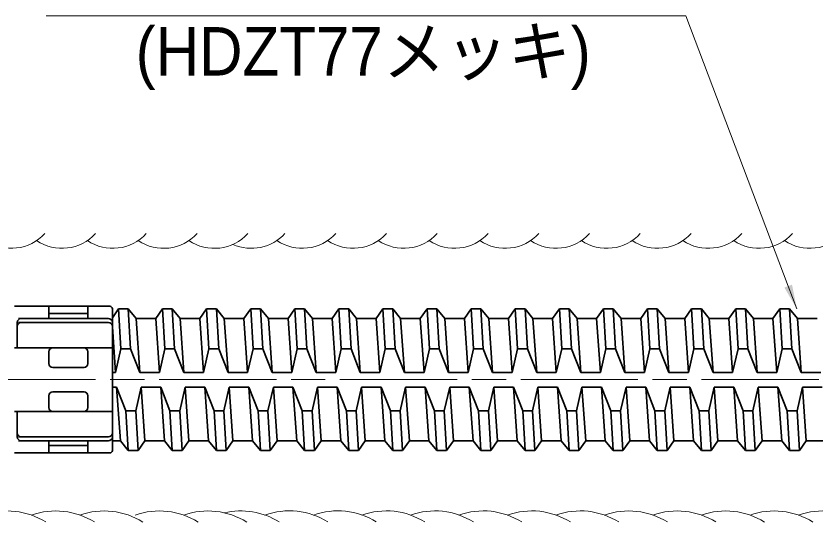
# Model space of a CAD drawing. Units: millimetres at full size, sheet at 1:2; details may follow other scales. Extents: x 1717 to 3399, y 1038 to 2226.
# Drawn here: x 2790.3 to 2953.8, y 1869.5 to 1973 of the extents above; entities that cross this region are included whole.
import ezdxf
from ezdxf.enums import TextEntityAlignment as Align

# ---------------------------------------------------------------- set-up
doc = ezdxf.new("R2010")
doc.units = ezdxf.units.MM
doc.header["$LTSCALE"] = 2
doc.linetypes.add('CHAIN', pattern=[18.5, 12, -1.5, 3.5, -1.5])
for name, color, linetype, lineweight in [('1 外形線', 7, 'Continuous', 35), ('2 細い実線', 3, 'Continuous', 20), ('4中心線', 1, 'CHAIN', 15), ('6寸法線', 4, 'Continuous', 13)]:
    doc.layers.add(name, color=color, linetype=linetype, lineweight=lineweight)
doc.styles.add('ＭＳ Ｐゴシック', font='')
doc.styles.get('ＭＳ Ｐゴシック').set_extended_font_data('MS PGothic')

# ---------------------------------------------------------------- blocks, each defined once
blk = doc.blocks.new('filled_arrow')
at = {"color": 0, "linetype": 'Continuous', "lineweight": -2}
blk.add_solid([(7.5, 1.25), (0, 0), (7.5, -1.25)], dxfattribs=at)

msp = doc.modelspace()

# ---------------------------------------------------------------- linework, layer by layer
at = {"layer": '1 外形線'}
for p, q in [((2789.977, 1913.662), (2809.477, 1913.662)), ((2796.977, 1913.662), (2796.977, 1911.162)), ((2804.977, 1913.662), (2804.977, 1911.162)), ((2796.977, 1912.162), (2804.977, 1912.162)), ((2811.227, 1913.169), (2809.976, 1911.302)), ((2809.977, 1913.162), (2809.977, 1884.162)), ((2811.702, 1904.996), (2811.227, 1913.169)), ((2813.227, 1913.168), (2811.227, 1913.169)), ((2813.702, 1904.995), (2813.227, 1913.168)), ((2813.227, 1913.168), (2814.844, 1911.164)), ((2820.249, 1913.169), (2818.856, 1911.165)), ((2822.249, 1913.169), (2820.249, 1913.169)), ((2820.725, 1904.996), (2820.249, 1913.169)), ((2822.249, 1913.169), (2823.866, 1911.165)), ((2822.725, 1904.996), (2822.249, 1913.169)), ((2829.273, 1913.169), (2827.88, 1911.164)), ((2831.273, 1913.168), (2829.273, 1913.169)), ((2829.748, 1904.996), (2829.273, 1913.169)), ((2831.273, 1913.168), (2832.89, 1911.164)), ((2831.748, 1904.995), (2831.273, 1913.168)), ((2838.297, 1913.168), (2836.904, 1911.163)), ((2838.772, 1904.995), (2838.297, 1913.168)), ((2840.297, 1913.168), (2838.297, 1913.168)), ((2840.772, 1904.995), (2840.297, 1913.168)), ((2840.297, 1913.168), (2841.914, 1911.164)), ((2847.321, 1913.168), (2845.927, 1911.163)), ((2847.796, 1904.995), (2847.321, 1913.168)), ((2849.321, 1913.167), (2847.321, 1913.168)), ((2849.796, 1904.994), (2849.321, 1913.167)), ((2849.321, 1913.167), (2850.938, 1911.163)), ((2856.345, 1913.167), (2854.951, 1911.163)), ((2858.345, 1913.167), (2856.345, 1913.167)), ((2856.82, 1904.994), (2856.345, 1913.167)), ((2858.82, 1904.994), (2858.345, 1913.167)), ((2858.345, 1913.167), (2859.962, 1911.163)), ((2865.369, 1913.167), (2863.975, 1911.162)), ((2865.844, 1904.994), (2865.369, 1913.167)), ((2867.369, 1913.167), (2865.369, 1913.167)), ((2867.844, 1904.993), (2867.369, 1913.167)), ((2867.369, 1913.167), (2868.985, 1911.162)), ((2874.392, 1913.166), (2872.999, 1911.162)), ((2874.868, 1904.993), (2874.392, 1913.166)), ((2876.393, 1913.166), (2874.392, 1913.166)), ((2876.868, 1904.993), (2876.393, 1913.166)), ((2876.393, 1913.166), (2878.009, 1911.162)), ((2883.416, 1913.166), (2882.023, 1911.161)), ((2883.891, 1904.993), (2883.416, 1913.166)), ((2885.416, 1913.166), (2883.416, 1913.166)), ((2885.891, 1904.992), (2885.416, 1913.166)), ((2885.416, 1913.166), (2887.033, 1911.161)), ((2892.44, 1913.165), (2891.047, 1911.161)), ((2892.915, 1904.992), (2892.44, 1913.165)), ((2894.44, 1913.165), (2892.44, 1913.165)), ((2894.915, 1904.992), (2894.44, 1913.165)), ((2894.44, 1913.165), (2896.057, 1911.161)), ((2901.464, 1913.165), (2900.07, 1911.16)), ((2901.939, 1904.992), (2901.464, 1913.165)), ((2903.464, 1913.165), (2901.464, 1913.165)), ((2903.939, 1904.992), (2903.464, 1913.165)), ((2903.464, 1913.165), (2905.081, 1911.16)), ((2910.488, 1913.165), (2909.094, 1911.16)), ((2910.963, 1904.991), (2910.488, 1913.165)), ((2912.488, 1913.164), (2910.488, 1913.165)), ((2912.963, 1904.991), (2912.488, 1913.164)), ((2912.488, 1913.164), (2914.105, 1911.16)), ((2919.512, 1913.164), (2918.118, 1911.159)), ((2919.987, 1904.991), (2919.512, 1913.164)), ((2921.512, 1913.164), (2919.512, 1913.164)), ((2921.987, 1904.991), (2921.512, 1913.164)), ((2921.512, 1913.164), (2923.128, 1911.16)), ((2928.535, 1913.164), (2927.142, 1911.159)), ((2929.011, 1904.991), (2928.535, 1913.164)), ((2930.536, 1913.163), (2928.535, 1913.164)), ((2931.011, 1904.99), (2930.536, 1913.163)), ((2930.536, 1913.163), (2932.152, 1911.159)), ((2937.559, 1913.163), (2936.166, 1911.159)), ((2939.559, 1913.163), (2937.559, 1913.163)), ((2938.034, 1904.99), (2937.559, 1913.163)), ((2940.034, 1904.99), (2939.559, 1913.163)), ((2939.559, 1913.163), (2941.176, 1911.159)), ((2946.583, 1913.163), (2945.19, 1911.158)), ((2947.058, 1904.99), (2946.583, 1913.163)), ((2948.583, 1913.163), (2946.583, 1913.163)), ((2949.058, 1904.989), (2948.583, 1913.163)), ((2948.583, 1913.163), (2950.2, 1911.158)), ((2790.515, 1910.362), (2790.515, 1905.162)), ((2790.777, 1911.162), (2809.177, 1911.162)), ((2790.777, 1910.362), (2809.177, 1910.362)), ((2815.608, 1900.145), (2814.844, 1911.164)), ((2818.858, 1911.164), (2814.844, 1911.164)), ((2819.62, 1900.146), (2818.856, 1911.164)), ((2827.88, 1911.164), (2823.866, 1911.165)), ((2824.63, 1900.146), (2823.866, 1911.165)), ((2828.644, 1900.146), (2827.88, 1911.163)), ((2833.654, 1900.145), (2832.89, 1911.164)), ((2836.904, 1911.164), (2832.89, 1911.164)), ((2837.668, 1900.145), (2836.903, 1911.163)), ((2842.678, 1900.145), (2841.914, 1911.164)), ((2845.928, 1911.164), (2841.914, 1911.164)), ((2846.692, 1900.145), (2845.927, 1911.162)), ((2851.702, 1900.145), (2850.938, 1911.163)), ((2854.951, 1911.163), (2850.938, 1911.163)), ((2855.716, 1900.144), (2854.951, 1911.162)), ((2860.726, 1900.144), (2859.962, 1911.163)), ((2863.975, 1911.163), (2859.962, 1911.163)), ((2864.74, 1900.144), (2863.975, 1911.161)), ((2869.75, 1900.144), (2868.985, 1911.162)), ((2872.999, 1911.162), (2868.985, 1911.162)), ((2873.763, 1900.143), (2872.999, 1911.161)), ((2878.773, 1900.143), (2878.009, 1911.162)), ((2882.023, 1911.162), (2878.009, 1911.162)), ((2882.787, 1900.143), (2882.023, 1911.161)), ((2891.047, 1911.161), (2887.033, 1911.161)), ((2887.797, 1900.143), (2887.033, 1911.161)), ((2891.811, 1900.142), (2891.047, 1911.16)), ((2896.821, 1900.142), (2896.057, 1911.161)), ((2900.071, 1911.161), (2896.057, 1911.161)), ((2900.835, 1900.142), (2900.07, 1911.16)), ((2905.845, 1900.142), (2905.081, 1911.16)), ((2909.094, 1911.16), (2905.081, 1911.16)), ((2909.859, 1900.142), (2909.094, 1911.159)), ((2914.869, 1900.141), (2914.105, 1911.16)), ((2918.118, 1911.16), (2914.105, 1911.16)), ((2918.882, 1900.141), (2918.118, 1911.159)), ((2923.893, 1900.141), (2923.128, 1911.16)), ((2927.142, 1911.16), (2923.128, 1911.16)), ((2927.906, 1900.141), (2927.142, 1911.158)), ((2936.166, 1911.159), (2932.152, 1911.159)), ((2932.916, 1900.141), (2932.152, 1911.159)), ((2936.93, 1900.14), (2936.166, 1911.158)), ((2945.19, 1911.159), (2941.176, 1911.159)), ((2941.94, 1900.14), (2941.176, 1911.159)), ((2945.954, 1900.14), (2945.189, 1911.157)), ((2954.213, 1911.158), (2950.2, 1911.158)), ((2950.964, 1900.14), (2950.2, 1911.158)), ((2810.598, 1900.146), (2809.976, 1909.44)), ((2789.977, 1905.162), (2809.977, 1905.162)), ((2796.977, 1904.362), (2796.977, 1901.962)), ((2797.777, 1905.162), (2804.177, 1905.162)), ((2804.977, 1904.362), (2804.977, 1901.962)), ((2811.702, 1904.996), (2810.598, 1900.146)), ((2811.702, 1904.996), (2813.702, 1904.995)), ((2813.702, 1904.995), (2815.608, 1900.146)), ((2820.725, 1904.996), (2819.62, 1900.146)), ((2820.725, 1904.996), (2822.725, 1904.996)), ((2822.725, 1904.996), (2824.63, 1900.146)), ((2829.748, 1904.996), (2828.644, 1900.145)), ((2829.748, 1904.996), (2831.748, 1904.995)), ((2831.748, 1904.995), (2833.654, 1900.145)), ((2838.772, 1904.995), (2837.668, 1900.145)), ((2838.772, 1904.995), (2840.772, 1904.995)), ((2840.772, 1904.995), (2842.678, 1900.145)), ((2847.796, 1904.995), (2846.692, 1900.145)), ((2847.796, 1904.995), (2849.796, 1904.994)), ((2849.796, 1904.994), (2851.702, 1900.145)), ((2856.82, 1904.994), (2855.716, 1900.144)), ((2856.82, 1904.994), (2858.82, 1904.994)), ((2858.82, 1904.994), (2860.726, 1900.144)), ((2865.844, 1904.994), (2864.739, 1900.144)), ((2865.844, 1904.994), (2867.844, 1904.993)), ((2867.844, 1904.993), (2869.75, 1900.144)), ((2874.868, 1904.993), (2873.763, 1900.143)), ((2874.868, 1904.993), (2876.868, 1904.993)), ((2876.868, 1904.993), (2878.773, 1900.143)), ((2883.891, 1904.993), (2882.787, 1900.143)), ((2883.891, 1904.993), (2885.891, 1904.992)), ((2885.891, 1904.992), (2887.797, 1900.143)), ((2892.915, 1904.992), (2891.811, 1900.142)), ((2892.915, 1904.992), (2894.915, 1904.992)), ((2894.915, 1904.992), (2896.821, 1900.142)), ((2901.939, 1904.992), (2900.835, 1900.142)), ((2901.939, 1904.992), (2903.939, 1904.992)), ((2903.939, 1904.992), (2905.845, 1900.142)), ((2910.963, 1904.991), (2909.859, 1900.141)), ((2910.963, 1904.991), (2912.963, 1904.991)), ((2912.963, 1904.991), (2914.869, 1900.141)), ((2919.987, 1904.991), (2918.882, 1900.141)), ((2919.987, 1904.991), (2921.987, 1904.991)), ((2921.987, 1904.991), (2923.893, 1900.141)), ((2929.011, 1904.991), (2927.906, 1900.141)), ((2929.011, 1904.991), (2931.011, 1904.99)), ((2931.011, 1904.99), (2932.916, 1900.141)), ((2938.034, 1904.99), (2936.93, 1900.14)), ((2938.034, 1904.99), (2940.034, 1904.99)), ((2940.034, 1904.99), (2941.94, 1900.14)), ((2947.058, 1904.99), (2945.954, 1900.14)), ((2947.058, 1904.99), (2949.058, 1904.989)), ((2949.058, 1904.989), (2950.964, 1900.14)), ((2797.777, 1901.162), (2804.177, 1901.162)), ((2810.587, 1900.145), (2809.976, 1900.145)), ((2819.622, 1900.145), (2815.608, 1900.145)), ((2828.644, 1900.146), (2824.63, 1900.146)), ((2837.668, 1900.145), (2833.654, 1900.145)), ((2846.692, 1900.145), (2842.678, 1900.145)), ((2855.716, 1900.144), (2851.702, 1900.145)), ((2864.74, 1900.144), (2860.726, 1900.144)), ((2873.763, 1900.143), (2869.75, 1900.144)), ((2882.787, 1900.143), (2878.773, 1900.143)), ((2891.811, 1900.142), (2887.797, 1900.143)), ((2900.835, 1900.142), (2896.821, 1900.142)), ((2909.859, 1900.142), (2905.845, 1900.142)), ((2918.882, 1900.141), (2914.869, 1900.141)), ((2927.906, 1900.141), (2923.893, 1900.141)), ((2936.93, 1900.14), (2932.916, 1900.141)), ((2945.954, 1900.14), (2941.94, 1900.14)), ((2954.978, 1900.139), (2950.964, 1900.14)), ((2810.834, 1897.144), (2809.977, 1897.144)), ((2811.61, 1886.169), (2810.846, 1897.145)), ((2812.752, 1892.295), (2810.846, 1897.145)), ((2814.752, 1892.296), (2815.856, 1897.145)), ((2819.87, 1897.145), (2815.856, 1897.146)), ((2816.62, 1886.169), (2815.856, 1897.145)), ((2820.632, 1886.17), (2819.868, 1897.146)), ((2821.774, 1892.296), (2819.868, 1897.145)), ((2823.774, 1892.296), (2824.878, 1897.145)), ((2828.892, 1897.145), (2824.878, 1897.146)), ((2825.642, 1886.17), (2824.878, 1897.145)), ((2829.656, 1886.169), (2828.892, 1897.145)), ((2830.798, 1892.295), (2828.892, 1897.145)), ((2832.798, 1892.296), (2833.902, 1897.145)), ((2837.916, 1897.145), (2833.902, 1897.146)), ((2834.666, 1886.169), (2833.902, 1897.145)), ((2838.68, 1886.169), (2837.916, 1897.145)), ((2839.821, 1892.295), (2837.916, 1897.144)), ((2841.821, 1892.295), (2842.926, 1897.144)), ((2846.939, 1897.144), (2842.926, 1897.145)), ((2843.69, 1886.169), (2842.926, 1897.144)), ((2847.704, 1886.168), (2846.939, 1897.144)), ((2848.845, 1892.294), (2846.94, 1897.144)), ((2850.845, 1892.295), (2851.95, 1897.144)), ((2855.963, 1897.144), (2851.95, 1897.145)), ((2852.714, 1886.168), (2851.95, 1897.144)), ((2857.869, 1892.294), (2855.963, 1897.144)), ((2856.728, 1886.168), (2855.963, 1897.144)), ((2859.869, 1892.294), (2860.973, 1897.143)), ((2861.738, 1886.168), (2860.973, 1897.143)), ((2864.987, 1897.143), (2860.974, 1897.144)), ((2866.893, 1892.293), (2864.987, 1897.143)), ((2865.751, 1886.167), (2864.987, 1897.143)), ((2868.893, 1892.294), (2869.997, 1897.143)), ((2874.011, 1897.143), (2869.997, 1897.144)), ((2870.762, 1886.167), (2869.997, 1897.143)), ((2875.917, 1892.293), (2874.011, 1897.143)), ((2874.775, 1886.167), (2874.011, 1897.143)), ((2877.917, 1892.293), (2879.021, 1897.143)), ((2883.035, 1897.142), (2879.021, 1897.143)), ((2879.785, 1886.167), (2879.021, 1897.143)), ((2884.941, 1892.292), (2883.035, 1897.142)), ((2883.799, 1886.167), (2883.035, 1897.142)), ((2886.941, 1892.293), (2888.045, 1897.142)), ((2892.059, 1897.142), (2888.045, 1897.143)), ((2888.809, 1886.166), (2888.045, 1897.142)), ((2893.964, 1892.292), (2892.059, 1897.142)), ((2892.823, 1886.166), (2892.059, 1897.142)), ((2895.965, 1892.292), (2897.069, 1897.142)), ((2901.082, 1897.141), (2897.069, 1897.143)), ((2897.833, 1886.166), (2897.069, 1897.142)), ((2901.847, 1886.166), (2901.082, 1897.141)), ((2902.988, 1892.292), (2901.083, 1897.141)), ((2904.988, 1892.292), (2906.093, 1897.141)), ((2910.106, 1897.141), (2906.093, 1897.142)), ((2906.857, 1886.165), (2906.093, 1897.141)), ((2910.871, 1886.165), (2910.106, 1897.141)), ((2914.012, 1892.292), (2915.116, 1897.141)), ((2915.881, 1886.165), (2915.116, 1897.141)), ((2919.13, 1897.141), (2915.117, 1897.142)), ((2919.894, 1886.165), (2919.13, 1897.141)), ((2921.036, 1892.291), (2919.13, 1897.14)), ((2923.036, 1892.291), (2924.14, 1897.14)), ((2924.905, 1886.165), (2924.14, 1897.14)), ((2928.154, 1897.14), (2924.141, 1897.141)), ((2930.06, 1892.29), (2928.154, 1897.14)), ((2928.918, 1886.164), (2928.154, 1897.14)), ((2932.06, 1892.291), (2933.164, 1897.14)), ((2937.178, 1897.14), (2933.164, 1897.141)), ((2933.928, 1886.164), (2933.164, 1897.14)), ((2939.084, 1892.29), (2937.178, 1897.14)), ((2937.942, 1886.164), (2937.178, 1897.14)), ((2941.084, 1892.29), (2942.188, 1897.139)), ((2946.202, 1897.139), (2942.188, 1897.14)), ((2942.952, 1886.164), (2942.188, 1897.139)), ((2948.107, 1892.289), (2946.202, 1897.139)), ((2946.966, 1886.163), (2946.202, 1897.139)), ((2950.107, 1892.29), (2951.212, 1897.139)), ((2955.225, 1897.139), (2951.212, 1897.14)), ((2951.976, 1886.163), (2951.212, 1897.139)), ((2797.777, 1896.162), (2804.177, 1896.162)), ((2796.977, 1892.962), (2796.977, 1895.362)), ((2804.977, 1892.962), (2804.977, 1895.362)), ((2812.752, 1892.295), (2814.752, 1892.296)), ((2813.227, 1884.167), (2812.752, 1892.295)), ((2815.227, 1884.166), (2814.752, 1892.296)), ((2822.249, 1884.167), (2821.774, 1892.296)), ((2821.774, 1892.296), (2823.774, 1892.296)), ((2824.249, 1884.167), (2823.774, 1892.296)), ((2830.798, 1892.295), (2832.798, 1892.296)), ((2831.273, 1884.166), (2830.798, 1892.295)), ((2833.273, 1884.166), (2832.798, 1892.296)), ((2839.821, 1892.295), (2841.821, 1892.295)), ((2840.297, 1884.166), (2839.821, 1892.295)), ((2842.297, 1884.166), (2841.821, 1892.295)), ((2848.845, 1892.294), (2850.845, 1892.295)), ((2849.32, 1884.166), (2848.845, 1892.294)), ((2851.32, 1884.165), (2850.845, 1892.295)), ((2857.869, 1892.294), (2859.869, 1892.294)), ((2858.344, 1884.165), (2857.869, 1892.294)), ((2860.344, 1884.165), (2859.869, 1892.294)), ((2866.893, 1892.293), (2868.893, 1892.294)), ((2867.368, 1884.165), (2866.893, 1892.293)), ((2869.368, 1884.164), (2868.893, 1892.294)), ((2875.917, 1892.293), (2877.917, 1892.293)), ((2876.392, 1884.164), (2875.917, 1892.293)), ((2878.392, 1884.164), (2877.917, 1892.293)), ((2884.941, 1892.292), (2886.941, 1892.293)), ((2885.416, 1884.164), (2884.941, 1892.292)), ((2887.416, 1884.163), (2886.941, 1892.293)), ((2893.964, 1892.292), (2895.965, 1892.292)), ((2894.44, 1884.163), (2893.964, 1892.292)), ((2896.44, 1884.163), (2895.965, 1892.292)), ((2902.988, 1892.292), (2904.988, 1892.292)), ((2903.463, 1884.163), (2902.988, 1892.292)), ((2905.463, 1884.162), (2904.988, 1892.292)), ((2912.012, 1892.291), (2914.012, 1892.292)), ((2912.487, 1884.162), (2912.012, 1892.291)), ((2914.487, 1884.162), (2914.012, 1892.292)), ((2921.036, 1892.291), (2923.036, 1892.291)), ((2921.511, 1884.162), (2921.036, 1892.291)), ((2923.511, 1884.162), (2923.036, 1892.291)), ((2930.06, 1892.29), (2932.06, 1892.291)), ((2930.535, 1884.162), (2930.06, 1892.29)), ((2932.535, 1884.161), (2932.06, 1892.291)), ((2939.084, 1892.29), (2941.084, 1892.29)), ((2939.559, 1884.161), (2939.084, 1892.29)), ((2941.559, 1884.161), (2941.084, 1892.29)), ((2948.107, 1892.289), (2950.107, 1892.29)), ((2948.583, 1884.161), (2948.107, 1892.289)), ((2950.583, 1884.16), (2950.107, 1892.29)), ((2789.977, 1892.162), (2809.977, 1892.162)), ((2790.515, 1886.962), (2790.515, 1892.162)), ((2797.777, 1892.162), (2804.177, 1892.162)), ((2790.777, 1886.962), (2809.177, 1886.962)), ((2790.777, 1886.162), (2809.177, 1886.162)), ((2796.977, 1886.162), (2796.977, 1883.662)), ((2804.977, 1886.162), (2804.977, 1883.662)), ((2811.599, 1886.168), (2809.977, 1886.169)), ((2813.227, 1884.167), (2811.61, 1886.169)), ((2815.227, 1884.166), (2816.62, 1886.169)), ((2820.634, 1886.169), (2816.62, 1886.169)), ((2822.249, 1884.167), (2820.632, 1886.17)), ((2824.249, 1884.167), (2825.642, 1886.17)), ((2829.656, 1886.169), (2825.642, 1886.17)), ((2831.273, 1884.166), (2829.656, 1886.169)), ((2833.273, 1884.166), (2834.666, 1886.169)), ((2838.68, 1886.169), (2834.666, 1886.169)), ((2840.297, 1884.166), (2838.68, 1886.169)), ((2842.297, 1884.166), (2843.69, 1886.169)), ((2847.704, 1886.168), (2843.69, 1886.169)), ((2849.32, 1884.166), (2847.704, 1886.168)), ((2851.32, 1884.165), (2852.714, 1886.168)), ((2856.728, 1886.168), (2852.714, 1886.168)), ((2858.344, 1884.165), (2856.728, 1886.168)), ((2860.344, 1884.165), (2861.738, 1886.168)), ((2865.751, 1886.167), (2861.738, 1886.168)), ((2867.368, 1884.165), (2865.751, 1886.167)), ((2869.368, 1884.164), (2870.762, 1886.167)), ((2874.775, 1886.167), (2870.762, 1886.167)), ((2876.392, 1884.164), (2874.775, 1886.167)), ((2878.392, 1884.164), (2879.785, 1886.167)), ((2883.799, 1886.167), (2879.785, 1886.167)), ((2885.416, 1884.164), (2883.799, 1886.167)), ((2887.416, 1884.163), (2888.809, 1886.166)), ((2892.823, 1886.166), (2888.809, 1886.166)), ((2894.44, 1884.163), (2892.823, 1886.166)), ((2896.44, 1884.163), (2897.833, 1886.166)), ((2901.847, 1886.166), (2897.833, 1886.166)), ((2903.463, 1884.163), (2901.847, 1886.166)), ((2905.463, 1884.162), (2906.857, 1886.165)), ((2910.871, 1886.165), (2906.857, 1886.165)), ((2912.487, 1884.162), (2910.871, 1886.165)), ((2914.487, 1884.162), (2915.881, 1886.165)), ((2919.894, 1886.165), (2915.881, 1886.165)), ((2921.511, 1884.162), (2919.894, 1886.165)), ((2923.511, 1884.162), (2924.905, 1886.165)), ((2928.918, 1886.164), (2924.905, 1886.165)), ((2930.535, 1884.162), (2928.918, 1886.164)), ((2932.535, 1884.161), (2933.928, 1886.164)), ((2937.942, 1886.164), (2933.928, 1886.164)), ((2939.559, 1884.161), (2937.942, 1886.164)), ((2941.559, 1884.161), (2942.952, 1886.164)), ((2946.966, 1886.163), (2942.952, 1886.164)), ((2948.583, 1884.161), (2946.966, 1886.163)), ((2950.583, 1884.16), (2951.976, 1886.163)), ((2955.99, 1886.163), (2951.976, 1886.163)), ((2796.977, 1885.162), (2804.977, 1885.162)), ((2815.227, 1884.166), (2813.227, 1884.167)), ((2824.249, 1884.167), (2822.249, 1884.167)), ((2833.273, 1884.166), (2831.273, 1884.166)), ((2842.297, 1884.166), (2840.297, 1884.166)), ((2851.32, 1884.165), (2849.32, 1884.166)), ((2860.344, 1884.165), (2858.344, 1884.165)), ((2869.368, 1884.164), (2867.368, 1884.165)), ((2878.392, 1884.164), (2876.392, 1884.164)), ((2887.416, 1884.163), (2885.416, 1884.164)), ((2896.44, 1884.163), (2894.44, 1884.163)), ((2905.463, 1884.162), (2903.463, 1884.163)), ((2914.487, 1884.162), (2912.487, 1884.162)), ((2923.511, 1884.162), (2921.511, 1884.162)), ((2932.535, 1884.161), (2930.535, 1884.162)), ((2941.559, 1884.161), (2939.559, 1884.161)), ((2950.583, 1884.16), (2948.583, 1884.161)), ((2789.977, 1883.662), (2809.477, 1883.662))]:
    msp.add_line(p, q, dxfattribs=at)
at = {"layer": '1 外形線', "color": 2}
msp.add_line((2912.012, 1892.291), (2910.106, 1897.141), dxfattribs=at)
at = {"layer": '1 外形線'}
for centre, radius, start, end in [((2809.477, 1913.162), 0.5, 0, 90), ((2791.315, 1910.362), 0.8, 90, 180), ((2791.315, 1909.562), 0.8, 90, 180), ((2809.177, 1910.362), 0.8, 0, 90), ((2809.177, 1909.562), 0.8, 0, 90), ((2797.777, 1904.362), 0.8, 90, 180), ((2804.177, 1904.362), 0.8, 0, 90), ((2797.777, 1901.962), 0.8, 180, 270), ((2804.177, 1901.962), 0.8, 270, 0), ((2797.777, 1895.362), 0.8, 90, 180), ((2804.177, 1895.362), 0.8, 0, 90), ((2797.777, 1892.962), 0.8, 180, 270), ((2804.177, 1892.962), 0.8, 270, 0), ((2791.315, 1887.762), 0.8, 180, 270), ((2809.177, 1887.762), 0.8, 270, 0), ((2791.315, 1886.962), 0.8, 180, 270), ((2809.177, 1886.962), 0.8, 270, 0), ((2809.477, 1884.162), 0.5, 270, 0)]:
    msp.add_arc(centre, radius, start, end, dxfattribs=at)
at = {"layer": '2 細い実線'}
for centre, radius, start, end in [((2789.284, 1934.885), 9.363, 236.29836, 317.16495), ((2799.674, 1934.885), 9.363, 236.29836, 317.16495), ((2810.064, 1934.885), 9.363, 236.29836, 317.16495), ((2820.454, 1934.884), 9.363, 236.29836, 317.16495), ((2830.844, 1934.884), 9.363, 236.29836, 317.16495), ((2838.439, 1934.891), 9.363, 246.12528, 317.16495), ((2848.829, 1934.89), 9.363, 236.29836, 317.16495), ((2859.219, 1934.89), 9.363, 236.29836, 317.16495), ((2869.609, 1934.89), 9.363, 236.29836, 317.16495), ((2879.999, 1934.889), 9.363, 236.29836, 317.16495), ((2890.389, 1934.889), 9.363, 236.29836, 317.16495), ((2900.779, 1934.889), 9.363, 236.29836, 317.16495), ((2911.169, 1934.888), 9.363, 236.29836, 317.16495), ((2921.559, 1934.888), 9.363, 236.29836, 317.16495), ((2931.949, 1934.888), 9.363, 236.29836, 317.16495), ((2942.34, 1934.887), 9.363, 236.29836, 317.16495), ((2952.73, 1934.887), 9.363, 236.29836, 317.16495), ((2788.446, 1856.868), 14.948, 58.00506, 109.39786), ((2798.376, 1856.868), 14.948, 58.00506, 109.39786), ((2808.306, 1856.867), 14.948, 58.00506, 109.39786), ((2819.616, 1856.867), 14.948, 58.00506, 109.39786), ((2829.546, 1856.867), 14.948, 58.00506, 109.39786), ((2836.221, 1856.873), 14.948, 58.00506, 102.95558), ((2846.151, 1856.872), 14.948, 58.00506, 109.39786), ((2856.081, 1856.872), 14.948, 58.00506, 109.39786), ((2866.011, 1856.871), 14.948, 58.00506, 109.39786), ((2875.941, 1856.871), 14.948, 58.00506, 109.39786), ((2885.87, 1856.87), 14.948, 58.00506, 109.39786), ((2895.8, 1856.869), 14.948, 58.00506, 109.39786), ((2905.73, 1856.869), 14.948, 58.00506, 109.39786), ((2915.66, 1856.868), 14.948, 58.00506, 109.39786), ((2925.59, 1856.868), 14.948, 58.00506, 109.39786), ((2935.52, 1856.867), 14.948, 58.00506, 109.39786), ((2945.45, 1856.866), 14.948, 58.00506, 109.39786), ((2955.38, 1856.866), 14.948, 58.00506, 109.39786)]:
    msp.add_arc(centre, radius, start, end, dxfattribs=at)
at = {"layer": '4中心線'}
msp.add_line((3250.549, 1898.662), (1991.745, 1898.662), dxfattribs=at)
at = {"layer": '6寸法線'}
msp.add_lwpolyline([(2950.078, 1913.112), (2948.304, 1917.787), (2927.345, 1973.038), (2796.444, 1973.038)], dxfattribs=at)

# ---------------------------------------------------------------- block references
at = {"layer": '6寸法線', "xscale": 0.667, "yscale": 0.667, "rotation": 110.8}
msp.add_blockref('filled_arrow', (2950.078, 1913.112), dxfattribs=at)

# ---------------------------------------------------------------- texts
at = {"layer": '6寸法線', "color": 7, "style": 'ＭＳ Ｐゴシック', "width": 0.95}
msp.add_text('(HDZT77メッキ)', height=9.897, dxfattribs=at).set_placement((2814.749, 1957.896), align=Align.BOTTOM_LEFT)

doc.saveas('drawing.dxf')
